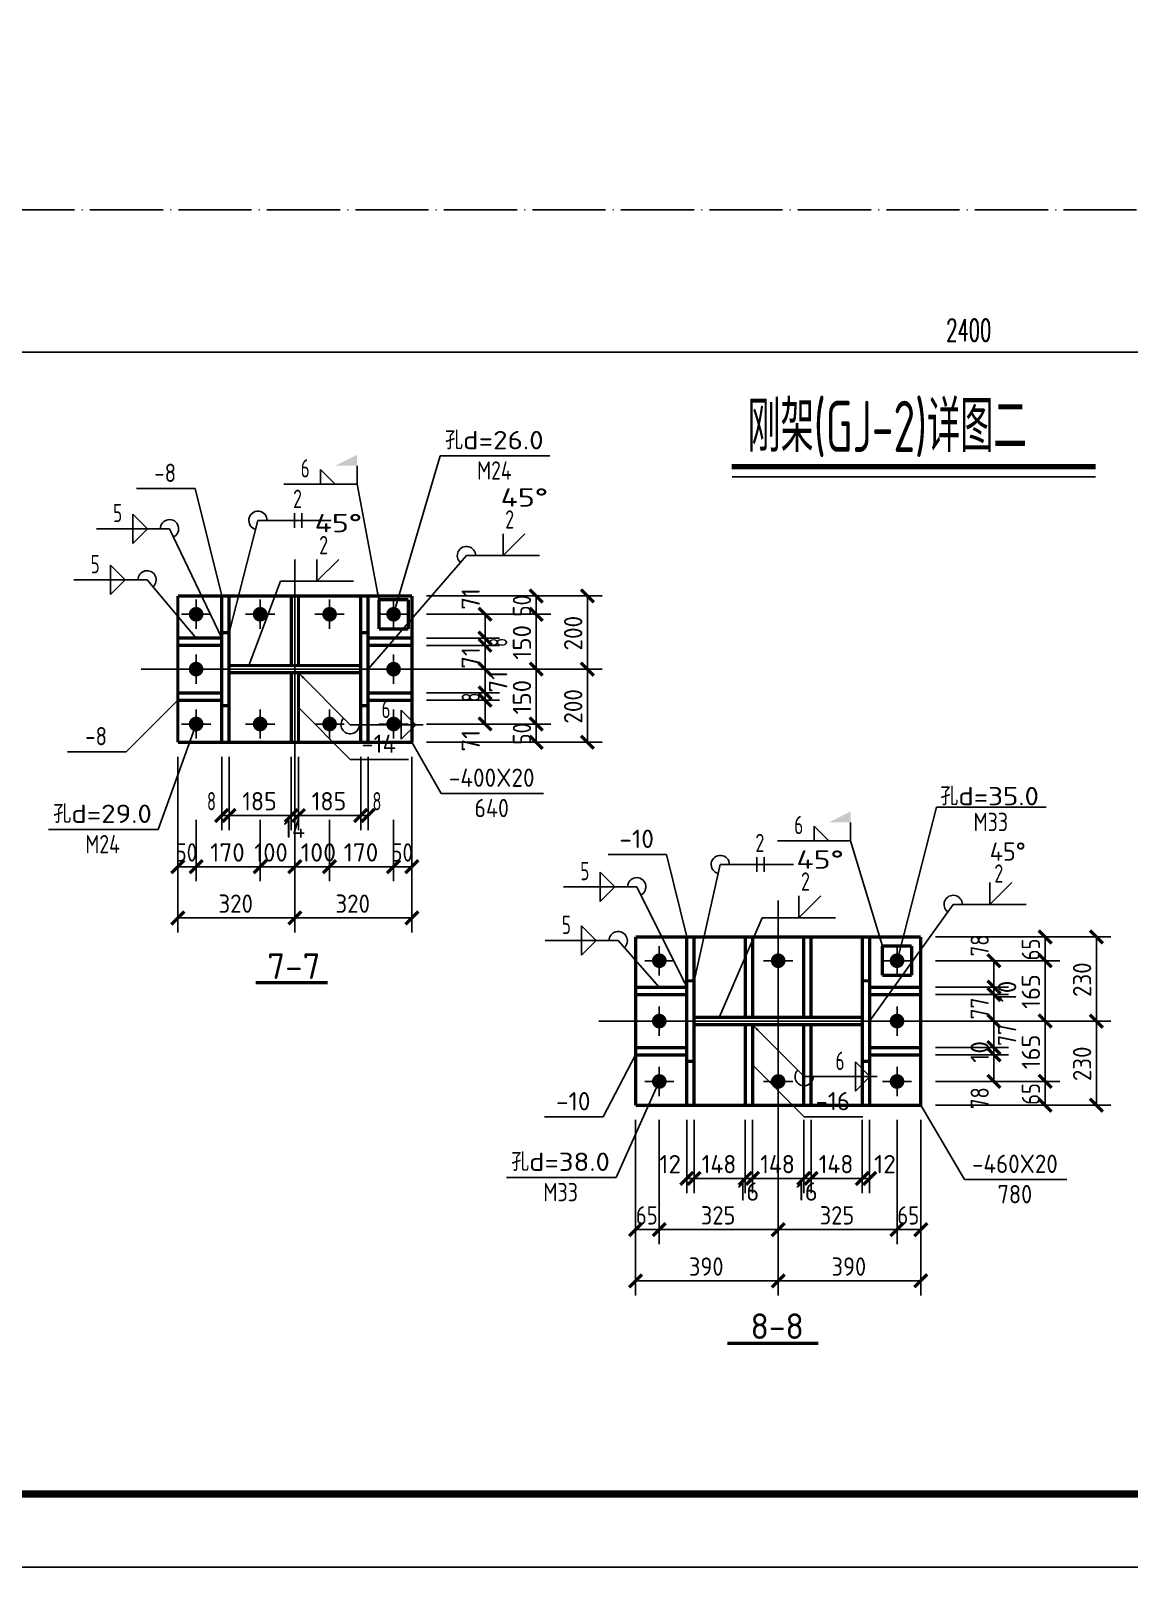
# Model space of a CAD drawing. Extents: x 14207793 to 14719554, y -1675802 to -1228715.
# Drawn here: x 14491405 to 14506425, y -1362692 to -1341692 of the extents above; entities that cross this region are included whole.
import ezdxf
from ezdxf.enums import TextEntityAlignment as Align

# ---------------------------------------------------------------- set-up
doc = ezdxf.new("R2010")
doc.units = 0
doc.header["$LTSCALE"] = 500
doc.header["$MEASUREMENT"] = 0
doc.linetypes.add('DOTE', pattern=[2.42, 2, -0.2, 0.02, -0.2])
doc.layers.get('0').update_dxf_attribs({"linetype": 'CONTINUOUS'})
doc.layers.get('DEFPOINTS').update_dxf_attribs({"color": 140, "linetype": 'CONTINUOUS'})
for name, color, linetype in [('10', 1, 'CONTINUOUS'), ('20', 2, 'CONTINUOUS'), ('AXIS', 3, 'CONTINUOUS'), ('DIM_SYMB', 3, 'CONTINUOUS'), ('DOTE', 8, 'DOTE'), ('PUB_TITLE', 4, 'CONTINUOUS'), ('尺寸标注', 253, 'CONTINUOUS'), ('水平标注', 2, 'CONTINUOUS'), ('焊缝标注', 253, 'CONTINUOUS'), ('编号标注', 253, 'CONTINUOUS'), ('螺栓孔标注', 7, 'CONTINUOUS'), ('钢板标注', 253, 'CONTINUOUS')]:
    doc.layers.add(name, color=color, linetype=linetype)
doc.styles.add('DIM_FONT', font='SIMPLEX.shx', dxfattribs={"width": 0.6})
doc.styles.get("Standard").update_dxf_attribs({"font": 'SYSZ.shx', "width": 0.75, "bigfont": 'SYFS.shx'})
doc.styles.add('TSSD_REIN', font='Tssdeng.shx', dxfattribs={"width": 0.65, "bigfont": 'hztxt.shx'})
doc.dimstyles.new('DIMN$0', dxfattribs={"dimtxt": 250, "dimasz": 0.8, "dimexe": 250, "dimexo": 300, "dimgap": 150, "dimtad": 1, "dimdec": 0, "dimzin": 0, "dimdsep": 46, "dimtxsty": 'DIM_FONT', "dimblk": '_DIMX', "dimcen": 0.09, "dimclrt": 7, "dimadec": 0, "dimazin": 0, "dimtfac": 1, "dimtdec": 0, "dimtix": 1, "dimtmove": 2, "dimatfit": 3, "dimldrblk": '_DIMX', "dimfxl": 0, "dimtolj": 1, "dimtzin": 0, "dimarcsym": 0})

# ---------------------------------------------------------------- blocks, each defined once
blk = doc.blocks.new('_DIMX')
blk.add_line((-150, 0), (150, 0))
at = {"const_width": 50}
blk.add_lwpolyline([(-70, -70), (70, 70)], dxfattribs=at)
blk = doc.blocks.new('*D1165')
at = {"layer": 'AXIS', "color": 3, "lineweight": -2}
for p, q in [((14487686, -1344439), (14487686, -1346184)), ((14520775, -1344439), (14520775, -1346184)), ((14487686, -1346084), (14520775, -1346084))]:
    blk.add_line(p, q, dxfattribs=at)
at = {"layer": 'DEFPOINTS', "color": 0}
for p in [(14487686, -1344139), (14520775, -1344139), (14520775, -1346084)]:
    blk.add_point(p, dxfattribs=at)
at = {"layer": 'AXIS', "color": 3, "lineweight": -2, "xscale": 0.5, "yscale": 0.5, "zscale": 0.5, "rotation": 180}
blk.add_blockref('_DIMX', (14487686, -1346084), dxfattribs=at)
at = {"layer": 'AXIS', "color": 3, "lineweight": -2, "xscale": 0.5, "yscale": 0.5, "zscale": 0.5}
blk.add_blockref('_DIMX', (14520775, -1346084), dxfattribs=at)
at = {"layer": 'AXIS', "color": 7, "insert": (14504230, -1345784), "char_height": 300, "attachment_point": 5, "style": 'DIM_FONT'}
blk.add_mtext('\\A1;2400', dxfattribs=at)

msp = doc.modelspace()

# ---------------------------------------------------------------- linework, layer by layer
at = {"layer": '10'}
for p, q in [((14495016.89, -1351917.7), (14495016.89, -1348917.7)), ((14493466.89, -1349667.7), (14493866.89, -1349667.7)), ((14493666.89, -1349867.7), (14493666.89, -1349467.7)), ((14494341.89, -1349667.7), (14494741.89, -1349667.7)), ((14494541.89, -1349867.7), (14494541.89, -1349467.7)), ((14495291.89, -1349667.7), (14495691.89, -1349667.7)), ((14495491.89, -1349867.7), (14495491.89, -1349467.7)), ((14496166.89, -1349667.7), (14496566.89, -1349667.7)), ((14496366.89, -1349867.7), (14496366.89, -1349467.7)), ((14493666.89, -1350617.7), (14493666.89, -1350217.7)), ((14496366.89, -1350617.7), (14496366.89, -1350217.7)), ((14492916.89, -1350417.7), (14497116.89, -1350417.7)), ((14493466.89, -1350417.7), (14493866.89, -1350417.7)), ((14496166.89, -1350417.7), (14496566.89, -1350417.7)), ((14493666.89, -1351367.7), (14493666.89, -1350967.7)), ((14494541.89, -1351367.7), (14494541.89, -1350967.7)), ((14495491.89, -1351367.7), (14495491.89, -1350967.7)), ((14496366.89, -1351367.7), (14496366.89, -1350967.7)), ((14493466.89, -1351167.7), (14493866.89, -1351167.7)), ((14494341.89, -1351167.7), (14494741.89, -1351167.7)), ((14495291.89, -1351167.7), (14495691.89, -1351167.7)), ((14496166.89, -1351167.7), (14496566.89, -1351167.7)), ((14501625, -1356877.86), (14501625, -1353577.86)), ((14500000, -1354602.86), (14500000, -1354202.86)), ((14501625, -1354602.86), (14501625, -1354202.86)), ((14503250, -1354602.86), (14503250, -1354202.86)), ((14499800, -1354402.86), (14500200, -1354402.86)), ((14501425, -1354402.86), (14501825, -1354402.86)), ((14503050, -1354402.86), (14503450, -1354402.86)), ((14500000, -1355427.86), (14500000, -1355027.86)), ((14503250, -1355427.86), (14503250, -1355027.86)), ((14499175, -1355227.86), (14504075, -1355227.86)), ((14499800, -1355227.86), (14500200, -1355227.86)), ((14503050, -1355227.86), (14503450, -1355227.86)), ((14500000, -1356252.86), (14500000, -1355852.86)), ((14501625, -1356252.86), (14501625, -1355852.86)), ((14503250, -1356252.86), (14503250, -1355852.86)), ((14499800, -1356052.86), (14500200, -1356052.86)), ((14501425, -1356052.86), (14501825, -1356052.86)), ((14503050, -1356052.86), (14503450, -1356052.86))]:
    msp.add_line(p, q, dxfattribs=at)
at = {"layer": '10', "const_width": 100}
for points in [[(14493716.89, -1349667.7, 1), (14493616.89, -1349667.7, 1), (14493716.89, -1349667.7, 1)], [(14494591.89, -1349667.7, 1), (14494491.89, -1349667.7, 1), (14494591.89, -1349667.7, 1)], [(14495541.89, -1349667.7, 1), (14495441.89, -1349667.7, 1), (14495541.89, -1349667.7, 1)], [(14496416.89, -1349667.7, 1), (14496316.89, -1349667.7, 1), (14496416.89, -1349667.7, 1)], [(14493716.89, -1350417.7, 1), (14493616.89, -1350417.7, 1), (14493716.89, -1350417.7, 1)], [(14496416.89, -1350417.7, 1), (14496316.89, -1350417.7, 1), (14496416.89, -1350417.7, 1)], [(14493716.89, -1351167.7, 1), (14493616.89, -1351167.7, 1), (14493716.89, -1351167.7, 1)], [(14494591.89, -1351167.7, 1), (14494491.89, -1351167.7, 1), (14494591.89, -1351167.7, 1)], [(14495541.89, -1351167.7, 1), (14495441.89, -1351167.7, 1), (14495541.89, -1351167.7, 1)], [(14496416.89, -1351167.7, 1), (14496316.89, -1351167.7, 1), (14496416.89, -1351167.7, 1)], [(14500050, -1354402.86, 1), (14499950, -1354402.86, 1), (14500050, -1354402.86, 1)], [(14501675, -1354402.86, 1), (14501575, -1354402.86, 1), (14501675, -1354402.86, 1)], [(14503300, -1354402.86, 1), (14503200, -1354402.86, 1), (14503300, -1354402.86, 1)], [(14500050, -1355227.86, 1), (14499950, -1355227.86, 1), (14500050, -1355227.86, 1)], [(14503300, -1355227.86, 1), (14503200, -1355227.86, 1), (14503300, -1355227.86, 1)], [(14500050, -1356052.86, 1), (14499950, -1356052.86, 1), (14500050, -1356052.86, 1)], [(14501675, -1356052.86, 1), (14501575, -1356052.86, 1), (14501675, -1356052.86, 1)], [(14503300, -1356052.86, 1), (14503200, -1356052.86, 1), (14503300, -1356052.86, 1)]]:
    msp.add_lwpolyline(points, format="xyb", dxfattribs=at)
at = {"layer": '10', "color": 3, "const_width": 45}
for points in [[(14494016.89, -1349917.7), (14494016.89, -1350917.7)], [(14494116.89, -1349917.7), (14494016.89, -1349917.7)], [(14494116.89, -1350917.7), (14494116.89, -1349917.7)], [(14495916.89, -1349917.7), (14495916.89, -1350917.7)], [(14496016.89, -1349917.7), (14495916.89, -1349917.7)], [(14496016.89, -1350917.7), (14496016.89, -1349917.7)], [(14494116.89, -1350367.7), (14495916.89, -1350367.7)], [(14494116.89, -1350467.7), (14495916.89, -1350467.7)], [(14494016.89, -1350917.7), (14494116.89, -1350917.7)], [(14495916.89, -1350917.7), (14496016.89, -1350917.7)], [(14500375, -1354677.86), (14500375, -1355777.86)], [(14500475, -1354677.86), (14500375, -1354677.86)], [(14500475, -1355777.86), (14500475, -1354677.86)], [(14502775, -1354677.86), (14502775, -1355777.86)], [(14502875, -1354677.86), (14502775, -1354677.86)], [(14502875, -1355777.86), (14502875, -1354677.86)], [(14500475, -1355177.86), (14502775, -1355177.86)], [(14500475, -1355277.86), (14502775, -1355277.86)], [(14500375, -1355777.86), (14500475, -1355777.86)], [(14502775, -1355777.86), (14502875, -1355777.86)]]:
    msp.add_lwpolyline(points, dxfattribs=at)
at = {"layer": '10', "const_width": 45}
for points in [[(14494480, -1354702.7), (14495467.5, -1354702.7)], [(14500930, -1359632.86), (14502175, -1359632.86)]]:
    msp.add_lwpolyline(points, dxfattribs=at)
at = {"layer": '20', "const_width": 45}
for points in [[(14493416.89, -1349417.7), (14493416.89, -1351417.7)], [(14496616.89, -1349417.7), (14493416.89, -1349417.7)], [(14494016.89, -1349417.7), (14494016.89, -1349917.7)], [(14494116.89, -1349417.7), (14494016.89, -1349417.7)], [(14494116.89, -1349917.7), (14494116.89, -1349417.7)], [(14494966.89, -1349417.7), (14494966.89, -1350367.7)], [(14495066.89, -1349417.7), (14494966.89, -1349417.7)], [(14495066.89, -1350367.7), (14495066.89, -1349417.7)], [(14495916.89, -1349417.7), (14495916.89, -1349917.7)], [(14496016.89, -1349417.7), (14495916.89, -1349417.7)], [(14496016.89, -1349917.7), (14496016.89, -1349417.7)], [(14496166.89, -1349467.7), (14496166.89, -1349867.7)], [(14496566.89, -1349467.7), (14496166.89, -1349467.7)], [(14496566.89, -1349867.7), (14496566.89, -1349467.7)], [(14496616.89, -1351417.7), (14496616.89, -1349417.7)], [(14496166.89, -1349867.7), (14496566.89, -1349867.7)], [(14493416.89, -1349992.7), (14493416.89, -1350092.7)], [(14494016.89, -1349992.7), (14493416.89, -1349992.7)], [(14493416.89, -1350092.7), (14494016.89, -1350092.7)], [(14494016.89, -1349917.7), (14494116.89, -1349917.7)], [(14494016.89, -1350092.7), (14494016.89, -1349992.7)], [(14495916.89, -1349917.7), (14496016.89, -1349917.7)], [(14496016.89, -1349992.7), (14496016.89, -1350092.7)], [(14496616.89, -1349992.7), (14496016.89, -1349992.7)], [(14496016.89, -1350092.7), (14496616.89, -1350092.7)], [(14496616.89, -1350092.7), (14496616.89, -1349992.7)], [(14494966.89, -1350367.7), (14495066.89, -1350367.7)], [(14494966.89, -1350467.7), (14494966.89, -1351417.7)], [(14495066.89, -1350467.7), (14494966.89, -1350467.7)], [(14495066.89, -1351417.7), (14495066.89, -1350467.7)], [(14493416.89, -1350742.7), (14493416.89, -1350842.7)], [(14494016.89, -1350742.7), (14493416.89, -1350742.7)], [(14493416.89, -1350842.7), (14494016.89, -1350842.7)], [(14494016.89, -1350842.7), (14494016.89, -1350742.7)], [(14494016.89, -1350917.7), (14494016.89, -1351417.7)], [(14494116.89, -1350917.7), (14494016.89, -1350917.7)], [(14494116.89, -1351417.7), (14494116.89, -1350917.7)], [(14495916.89, -1350917.7), (14495916.89, -1351417.7)], [(14496016.89, -1350917.7), (14495916.89, -1350917.7)], [(14496016.89, -1350742.7), (14496016.89, -1350842.7)], [(14496616.89, -1350742.7), (14496016.89, -1350742.7)], [(14496016.89, -1350842.7), (14496616.89, -1350842.7)], [(14496016.89, -1351417.7), (14496016.89, -1350917.7)], [(14496616.89, -1350842.7), (14496616.89, -1350742.7)], [(14493416.89, -1351417.7), (14496616.89, -1351417.7)], [(14494016.89, -1351417.7), (14494116.89, -1351417.7)], [(14494966.89, -1351417.7), (14495066.89, -1351417.7)], [(14495916.89, -1351417.7), (14496016.89, -1351417.7)], [(14499675, -1354077.86), (14499675, -1356377.86)], [(14503575, -1354077.86), (14499675, -1354077.86)], [(14500375, -1354077.86), (14500375, -1354677.86)], [(14500475, -1354077.86), (14500375, -1354077.86)], [(14500475, -1354677.86), (14500475, -1354077.86)], [(14501175, -1354077.86), (14501175, -1355177.86)], [(14501275, -1354077.86), (14501175, -1354077.86)], [(14501275, -1355177.86), (14501275, -1354077.86)], [(14501975, -1354077.86), (14501975, -1355177.86)], [(14502075, -1354077.86), (14501975, -1354077.86)], [(14502075, -1355177.86), (14502075, -1354077.86)], [(14502775, -1354077.86), (14502775, -1354677.86)], [(14502875, -1354077.86), (14502775, -1354077.86)], [(14502875, -1354677.86), (14502875, -1354077.86)], [(14503575, -1356377.86), (14503575, -1354077.86)], [(14503050, -1354202.86), (14503050, -1354602.86)], [(14503450, -1354202.86), (14503050, -1354202.86)], [(14503450, -1354602.86), (14503450, -1354202.86)], [(14500375, -1354677.86), (14500475, -1354677.86)], [(14502775, -1354677.86), (14502875, -1354677.86)], [(14503050, -1354602.86), (14503450, -1354602.86)], [(14499675, -1354765.36), (14499675, -1354865.36)], [(14500375, -1354765.36), (14499675, -1354765.36)], [(14499675, -1354865.36), (14500375, -1354865.36)], [(14500375, -1354865.36), (14500375, -1354765.36)], [(14502875, -1354765.36), (14502875, -1354865.36)], [(14503575, -1354765.36), (14502875, -1354765.36)], [(14502875, -1354865.36), (14503575, -1354865.36)], [(14503575, -1354865.36), (14503575, -1354765.36)], [(14501175, -1355177.86), (14501275, -1355177.86)], [(14501175, -1355277.86), (14501175, -1356377.86)], [(14501275, -1355277.86), (14501175, -1355277.86)], [(14501275, -1356377.86), (14501275, -1355277.86)], [(14501975, -1355177.86), (14502075, -1355177.86)], [(14501975, -1355277.86), (14501975, -1356377.86)], [(14502075, -1355277.86), (14501975, -1355277.86)], [(14502075, -1356377.86), (14502075, -1355277.86)], [(14499675, -1355590.36), (14499675, -1355690.36)], [(14500375, -1355590.36), (14499675, -1355590.36)], [(14499675, -1355690.36), (14500375, -1355690.36)], [(14500375, -1355690.36), (14500375, -1355590.36)], [(14500375, -1355777.86), (14500375, -1356377.86)], [(14500475, -1355777.86), (14500375, -1355777.86)], [(14500475, -1356377.86), (14500475, -1355777.86)], [(14502775, -1355777.86), (14502775, -1356377.86)], [(14502875, -1355777.86), (14502775, -1355777.86)], [(14502875, -1355590.36), (14502875, -1355690.36)], [(14503575, -1355590.36), (14502875, -1355590.36)], [(14502875, -1355690.36), (14503575, -1355690.36)], [(14502875, -1356377.86), (14502875, -1355777.86)], [(14503575, -1355690.36), (14503575, -1355590.36)], [(14499675, -1356377.86), (14503575, -1356377.86)], [(14500375, -1356377.86), (14500475, -1356377.86)], [(14501175, -1356377.86), (14501275, -1356377.86)], [(14501975, -1356377.86), (14502075, -1356377.86)], [(14502775, -1356377.86), (14502875, -1356377.86)]]:
    msp.add_lwpolyline(points, dxfattribs=at)
at = {"layer": 'DIM_SYMB', "const_width": 70}
msp.add_lwpolyline([(14500990.98, -1347651.08), (14505964.78, -1347651.08)], dxfattribs=at)
at = {"layer": 'DIM_SYMB'}
msp.add_lwpolyline([(14500995.16, -1347791.08), (14505964.78, -1347791.08)], dxfattribs=at)
at = {"layer": 'DOTE'}
msp.add_line((14522255, -1344138.68), (14487685.83, -1344138.68), dxfattribs=at)
at = {"layer": 'PUB_TITLE'}
msp.add_lwpolyline([(14479442.5, -1362692.5), (14538842.5, -1362692.5), (14538842.5, -1320692.5), (14479442.5, -1320692.5)], close=True, dxfattribs=at)
at = {"layer": 'PUB_TITLE', "const_width": 100}
msp.add_lwpolyline([(14481942.5, -1361692.5), (14537842.5, -1361692.5), (14537842.5, -1321692.5), (14481942.5, -1321692.5)], close=True, dxfattribs=at)
at = {"layer": '尺寸标注'}
for p, q in [((14496816.89, -1349417.7), (14499216.89, -1349417.7)), ((14496816.89, -1349417.7), (14498516.89, -1349417.7)), ((14498316.89, -1349667.7), (14498316.89, -1349417.7)), ((14499016.89, -1350417.7), (14499016.89, -1349417.7)), ((14496816.89, -1349667.7), (14498516.89, -1349667.7)), ((14496816.89, -1349667.7), (14498516.89, -1349667.7)), ((14496816.89, -1349667.7), (14497816.89, -1349667.7)), ((14497616.89, -1349992.7), (14497616.89, -1349667.7)), ((14498316.89, -1350417.7), (14498316.89, -1349667.7)), ((14496816.89, -1349992.7), (14497816.89, -1349992.7)), ((14496816.89, -1349992.7), (14497816.89, -1349992.7)), ((14497616.89, -1350092.7), (14497616.89, -1349992.7)), ((14496816.89, -1350092.7), (14497816.89, -1350092.7)), ((14496816.89, -1350092.7), (14497816.89, -1350092.7)), ((14497616.89, -1350417.7), (14497616.89, -1350092.7)), ((14496816.89, -1350417.7), (14499216.89, -1350417.7)), ((14496816.89, -1350417.7), (14499216.89, -1350417.7)), ((14496816.89, -1350417.7), (14498516.89, -1350417.7)), ((14496816.89, -1350417.7), (14498516.89, -1350417.7)), ((14496816.89, -1350417.7), (14497816.89, -1350417.7)), ((14496816.89, -1350417.7), (14497816.89, -1350417.7)), ((14497616.89, -1350742.7), (14497616.89, -1350417.7)), ((14498316.89, -1351167.7), (14498316.89, -1350417.7)), ((14499016.89, -1351417.7), (14499016.89, -1350417.7)), ((14496816.89, -1350742.7), (14497816.89, -1350742.7)), ((14496816.89, -1350742.7), (14497816.89, -1350742.7)), ((14496816.89, -1350842.7), (14497816.89, -1350842.7)), ((14496816.89, -1350842.7), (14497816.89, -1350842.7)), ((14497616.89, -1350842.7), (14497616.89, -1350742.7)), ((14497616.89, -1351167.7), (14497616.89, -1350842.7)), ((14496816.89, -1351167.7), (14498516.89, -1351167.7)), ((14496816.89, -1351167.7), (14498516.89, -1351167.7)), ((14496816.89, -1351167.7), (14497816.89, -1351167.7)), ((14498316.89, -1351417.7), (14498316.89, -1351167.7)), ((14496816.89, -1351417.7), (14499216.89, -1351417.7)), ((14496816.89, -1351417.7), (14498516.89, -1351417.7)), ((14493416.89, -1351617.7), (14493416.89, -1354017.7)), ((14494016.89, -1351617.7), (14494016.89, -1352617.7)), ((14494116.89, -1351617.7), (14494116.89, -1352617.7)), ((14494116.89, -1351617.7), (14494116.89, -1352617.7)), ((14494966.89, -1351617.7), (14494966.89, -1352617.7)), ((14494966.89, -1351617.7), (14494966.89, -1352617.7)), ((14495016.89, -1351617.7), (14495016.89, -1354017.7)), ((14495016.89, -1351617.7), (14495016.89, -1354017.7)), ((14495066.89, -1351617.7), (14495066.89, -1352617.7)), ((14495066.89, -1351617.7), (14495066.89, -1352617.7)), ((14495916.89, -1351617.7), (14495916.89, -1352617.7)), ((14495916.89, -1351617.7), (14495916.89, -1352617.7)), ((14496016.89, -1351617.7), (14496016.89, -1352617.7)), ((14496616.89, -1351617.7), (14496616.89, -1354017.7)), ((14493416.89, -1352477.7), (14493416.89, -1353317.7)), ((14493666.89, -1352477.7), (14493666.89, -1353317.7)), ((14493666.89, -1352477.7), (14493666.89, -1353317.7)), ((14494016.89, -1352417.7), (14494116.89, -1352417.7)), ((14494116.89, -1352417.7), (14494966.89, -1352417.7)), ((14494541.89, -1352477.7), (14494541.89, -1353317.7)), ((14494541.89, -1352477.7), (14494541.89, -1353317.7)), ((14494966.89, -1352417.7), (14495066.89, -1352417.7)), ((14495016.89, -1352477.7), (14495016.89, -1353317.7)), ((14495016.89, -1352477.7), (14495016.89, -1353317.7)), ((14495066.89, -1352417.7), (14495916.89, -1352417.7)), ((14495491.89, -1352477.7), (14495491.89, -1353317.7)), ((14495491.89, -1352477.7), (14495491.89, -1353317.7)), ((14495916.89, -1352417.7), (14496016.89, -1352417.7)), ((14496366.89, -1352477.7), (14496366.89, -1353317.7)), ((14496366.89, -1352477.7), (14496366.89, -1353317.7)), ((14496616.89, -1352477.7), (14496616.89, -1353317.7)), ((14493416.89, -1353117.7), (14493666.89, -1353117.7)), ((14493666.89, -1353117.7), (14494541.89, -1353117.7)), ((14494541.89, -1353117.7), (14495016.89, -1353117.7)), ((14495016.89, -1353117.7), (14495491.89, -1353117.7)), ((14495491.89, -1353117.7), (14496366.89, -1353117.7)), ((14496366.89, -1353117.7), (14496616.89, -1353117.7)), ((14493416.89, -1353817.7), (14495016.89, -1353817.7)), ((14495016.89, -1353817.7), (14496616.89, -1353817.7)), ((14503775, -1354077.86), (14506175, -1354077.86)), ((14503775, -1354077.86), (14505475, -1354077.86)), ((14505275, -1354402.86), (14505275, -1354077.86)), ((14505975, -1355227.86), (14505975, -1354077.86)), ((14503775, -1354402.86), (14505475, -1354402.86)), ((14503775, -1354402.86), (14505475, -1354402.86)), ((14503775, -1354402.86), (14504775, -1354402.86)), ((14504575, -1354765.36), (14504575, -1354402.86)), ((14505275, -1355227.86), (14505275, -1354402.86)), ((14503775, -1354765.36), (14504775, -1354765.36)), ((14503775, -1354765.36), (14504775, -1354765.36)), ((14503775, -1354865.36), (14504775, -1354865.36)), ((14503775, -1354865.36), (14504775, -1354865.36)), ((14504575, -1354865.36), (14504575, -1354765.36)), ((14504575, -1355227.86), (14504575, -1354865.36)), ((14503775, -1355227.86), (14506175, -1355227.86)), ((14503775, -1355227.86), (14506175, -1355227.86)), ((14503775, -1355227.86), (14505475, -1355227.86)), ((14503775, -1355227.86), (14505475, -1355227.86)), ((14503775, -1355227.86), (14504775, -1355227.86)), ((14503775, -1355227.86), (14504775, -1355227.86)), ((14504575, -1355590.36), (14504575, -1355227.86)), ((14505275, -1356052.86), (14505275, -1355227.86)), ((14505975, -1356377.86), (14505975, -1355227.86)), ((14503775, -1355590.36), (14504775, -1355590.36)), ((14503775, -1355590.36), (14504775, -1355590.36)), ((14503775, -1355690.36), (14504775, -1355690.36)), ((14503775, -1355690.36), (14504775, -1355690.36)), ((14504575, -1355690.36), (14504575, -1355590.36)), ((14504575, -1356052.86), (14504575, -1355690.36)), ((14503775, -1356052.86), (14505475, -1356052.86)), ((14503775, -1356052.86), (14505475, -1356052.86)), ((14503775, -1356052.86), (14504775, -1356052.86)), ((14505275, -1356377.86), (14505275, -1356052.86)), ((14503775, -1356377.86), (14506175, -1356377.86)), ((14503775, -1356377.86), (14505475, -1356377.86)), ((14499675, -1356577.86), (14499675, -1358977.86)), ((14499675, -1356577.86), (14499675, -1358277.86)), ((14500000, -1356577.86), (14500000, -1358277.86)), ((14500000, -1356577.86), (14500000, -1358277.86)), ((14500375, -1356577.86), (14500375, -1357577.86)), ((14500475, -1356577.86), (14500475, -1357577.86)), ((14500475, -1356577.86), (14500475, -1357577.86)), ((14501175, -1356577.86), (14501175, -1357577.86)), ((14501175, -1356577.86), (14501175, -1357577.86)), ((14501275, -1356577.86), (14501275, -1357577.86)), ((14501275, -1356577.86), (14501275, -1357577.86)), ((14501625, -1356577.86), (14501625, -1358977.86)), ((14501625, -1356577.86), (14501625, -1358977.86)), ((14501625, -1356577.86), (14501625, -1358277.86)), ((14501625, -1356577.86), (14501625, -1358277.86)), ((14501975, -1356577.86), (14501975, -1357577.86)), ((14501975, -1356577.86), (14501975, -1357577.86)), ((14502075, -1356577.86), (14502075, -1357577.86)), ((14502075, -1356577.86), (14502075, -1357577.86)), ((14502775, -1356577.86), (14502775, -1357577.86)), ((14502775, -1356577.86), (14502775, -1357577.86)), ((14502875, -1356577.86), (14502875, -1357577.86)), ((14503250, -1356577.86), (14503250, -1358277.86)), ((14503250, -1356577.86), (14503250, -1358277.86)), ((14503575, -1356577.86), (14503575, -1358977.86)), ((14503575, -1356577.86), (14503575, -1358277.86)), ((14500375, -1357377.86), (14500475, -1357377.86)), ((14500475, -1357377.86), (14501175, -1357377.86)), ((14501175, -1357377.86), (14501275, -1357377.86)), ((14501275, -1357377.86), (14501975, -1357377.86)), ((14501975, -1357377.86), (14502075, -1357377.86)), ((14502075, -1357377.86), (14502775, -1357377.86)), ((14502775, -1357377.86), (14502875, -1357377.86)), ((14499675, -1358077.86), (14500000, -1358077.86)), ((14500000, -1358077.86), (14501625, -1358077.86)), ((14501625, -1358077.86), (14503250, -1358077.86)), ((14503250, -1358077.86), (14503575, -1358077.86)), ((14499675, -1358777.86), (14501625, -1358777.86)), ((14501625, -1358777.86), (14503575, -1358777.86))]:
    msp.add_line(p, q, dxfattribs=at)
at = {"layer": '尺寸标注', "const_width": 45}
for points in [[(14498228.5, -1349329.32), (14498405.27, -1349506.09)], [(14498928.5, -1349329.32), (14499105.27, -1349506.09)], [(14497528.5, -1349579.32), (14497705.27, -1349756.09)], [(14498228.5, -1349579.32), (14498405.27, -1349756.09)], [(14498228.5, -1349579.32), (14498405.27, -1349756.09)], [(14497528.5, -1349904.32), (14497705.27, -1350081.09)], [(14497528.5, -1349904.32), (14497705.27, -1350081.09)], [(14497528.5, -1350004.32), (14497705.27, -1350181.09)], [(14497528.5, -1350004.32), (14497705.27, -1350181.09)], [(14497528.5, -1350329.32), (14497705.27, -1350506.09)], [(14497528.5, -1350329.32), (14497705.27, -1350506.09)], [(14498228.5, -1350329.32), (14498405.27, -1350506.09)], [(14498228.5, -1350329.32), (14498405.27, -1350506.09)], [(14498928.5, -1350329.32), (14499105.27, -1350506.09)], [(14498928.5, -1350329.32), (14499105.27, -1350506.09)], [(14497528.5, -1350654.32), (14497705.27, -1350831.09)], [(14497528.5, -1350654.32), (14497705.27, -1350831.09)], [(14497528.5, -1350754.32), (14497705.27, -1350931.09)], [(14497528.5, -1350754.32), (14497705.27, -1350931.09)], [(14497528.5, -1351079.32), (14497705.27, -1351256.09)], [(14498228.5, -1351079.32), (14498405.27, -1351256.09)], [(14498228.5, -1351079.32), (14498405.27, -1351256.09)], [(14498228.5, -1351329.32), (14498405.27, -1351506.09)], [(14498928.5, -1351329.32), (14499105.27, -1351506.09)], [(14493928.5, -1352506.09), (14494105.27, -1352329.32)], [(14494028.5, -1352506.09), (14494205.27, -1352329.32)], [(14494028.5, -1352506.09), (14494205.27, -1352329.32)], [(14494878.5, -1352506.09), (14495055.27, -1352329.32)], [(14494878.5, -1352506.09), (14495055.27, -1352329.32)], [(14494978.5, -1352506.09), (14495155.27, -1352329.32)], [(14494978.5, -1352506.09), (14495155.27, -1352329.32)], [(14495828.5, -1352506.09), (14496005.27, -1352329.32)], [(14495828.5, -1352506.09), (14496005.27, -1352329.32)], [(14495928.5, -1352506.09), (14496105.27, -1352329.32)], [(14493328.5, -1353206.09), (14493505.27, -1353029.32)], [(14493578.5, -1353206.09), (14493755.27, -1353029.32)], [(14493578.5, -1353206.09), (14493755.27, -1353029.32)], [(14494453.5, -1353206.09), (14494630.27, -1353029.32)], [(14494453.5, -1353206.09), (14494630.27, -1353029.32)], [(14494928.5, -1353206.09), (14495105.27, -1353029.32)], [(14494928.5, -1353206.09), (14495105.27, -1353029.32)], [(14495403.5, -1353206.09), (14495580.27, -1353029.32)], [(14495403.5, -1353206.09), (14495580.27, -1353029.32)], [(14496278.5, -1353206.09), (14496455.27, -1353029.32)], [(14496278.5, -1353206.09), (14496455.27, -1353029.32)], [(14496528.5, -1353206.09), (14496705.27, -1353029.32)], [(14493328.5, -1353906.09), (14493505.27, -1353729.32)], [(14494928.5, -1353906.09), (14495105.27, -1353729.32)], [(14494928.5, -1353906.09), (14495105.27, -1353729.32)], [(14496528.5, -1353906.09), (14496705.27, -1353729.32)], [(14505186.61, -1353989.47), (14505363.39, -1354166.25)], [(14505886.61, -1353989.47), (14506063.39, -1354166.25)], [(14504486.61, -1354314.47), (14504663.39, -1354491.25)], [(14505186.61, -1354314.47), (14505363.39, -1354491.25)], [(14505186.61, -1354314.47), (14505363.39, -1354491.25)], [(14504486.61, -1354676.97), (14504663.39, -1354853.75)], [(14504486.61, -1354676.97), (14504663.39, -1354853.75)], [(14504486.61, -1354776.97), (14504663.39, -1354953.75)], [(14504486.61, -1354776.97), (14504663.39, -1354953.75)], [(14504486.61, -1355139.47), (14504663.39, -1355316.25)], [(14504486.61, -1355139.47), (14504663.39, -1355316.25)], [(14505186.61, -1355139.47), (14505363.39, -1355316.25)], [(14505186.61, -1355139.47), (14505363.39, -1355316.25)], [(14505886.61, -1355139.47), (14506063.39, -1355316.25)], [(14505886.61, -1355139.47), (14506063.39, -1355316.25)], [(14504486.61, -1355501.97), (14504663.39, -1355678.75)], [(14504486.61, -1355501.97), (14504663.39, -1355678.75)], [(14504486.61, -1355601.97), (14504663.39, -1355778.75)], [(14504486.61, -1355601.97), (14504663.39, -1355778.75)], [(14504486.61, -1355964.47), (14504663.39, -1356141.25)], [(14505186.61, -1355964.47), (14505363.39, -1356141.25)], [(14505186.61, -1355964.47), (14505363.39, -1356141.25)], [(14505186.61, -1356289.47), (14505363.39, -1356466.25)], [(14505886.61, -1356289.47), (14506063.39, -1356466.25)], [(14500286.61, -1357466.25), (14500463.39, -1357289.47)], [(14500386.61, -1357466.25), (14500563.39, -1357289.47)], [(14500386.61, -1357466.25), (14500563.39, -1357289.47)], [(14501086.61, -1357466.25), (14501263.39, -1357289.47)], [(14501086.61, -1357466.25), (14501263.39, -1357289.47)], [(14501186.61, -1357466.25), (14501363.39, -1357289.47)], [(14501186.61, -1357466.25), (14501363.39, -1357289.47)], [(14501886.61, -1357466.25), (14502063.39, -1357289.47)], [(14501886.61, -1357466.25), (14502063.39, -1357289.47)], [(14501986.61, -1357466.25), (14502163.39, -1357289.47)], [(14501986.61, -1357466.25), (14502163.39, -1357289.47)], [(14502686.61, -1357466.25), (14502863.39, -1357289.47)], [(14502686.61, -1357466.25), (14502863.39, -1357289.47)], [(14502786.61, -1357466.25), (14502963.39, -1357289.47)], [(14499586.61, -1358166.25), (14499763.39, -1357989.47)], [(14499911.61, -1358166.25), (14500088.39, -1357989.47)], [(14499911.61, -1358166.25), (14500088.39, -1357989.47)], [(14501536.61, -1358166.25), (14501713.39, -1357989.47)], [(14501536.61, -1358166.25), (14501713.39, -1357989.47)], [(14503161.61, -1358166.25), (14503338.39, -1357989.47)], [(14503161.61, -1358166.25), (14503338.39, -1357989.47)], [(14503486.61, -1358166.25), (14503663.39, -1357989.47)], [(14499586.61, -1358866.25), (14499763.39, -1358689.47)], [(14501536.61, -1358866.25), (14501713.39, -1358689.47)], [(14501536.61, -1358866.25), (14501713.39, -1358689.47)], [(14503486.61, -1358866.25), (14503663.39, -1358689.47)]]:
    msp.add_lwpolyline(points, dxfattribs=at)
at = {"layer": '焊缝标注'}
for p, q in [((14495366.88, -1347888.29), (14495366.88, -1347688.29)), ((14495566.88, -1347888.29), (14495366.88, -1347688.29)), ((14495866.88, -1347888.29), (14495866.88, -1347638.29)), ((14495866.88, -1347888.29), (14494866.88, -1347888.29)), ((14496166.89, -1349467.7), (14495866.88, -1347888.29)), ((14492802.53, -1348498.58), (14492802.53, -1348298.58)), ((14493002.53, -1348498.58), (14492802.53, -1348298.58)), ((14494116.89, -1349917.7), (14494512.5, -1348385)), ((14494512.5, -1348385), (14495512.5, -1348385)), ((14495012.5, -1348485), (14495012.5, -1348285)), ((14495112.5, -1348485), (14495112.5, -1348285)), ((14493302.53, -1348498.58), (14492302.53, -1348498.58)), ((14492802.53, -1348498.58), (14492802.53, -1348698.58)), ((14493002.53, -1348498.58), (14492802.53, -1348698.58)), ((14494016.89, -1349992.7), (14493302.53, -1348498.58)), ((14497862.66, -1348866.48), (14498162.66, -1348566.48)), ((14497862.66, -1348866.48), (14497862.66, -1348566.48)), ((14492495.45, -1349197.64), (14492495.45, -1348997.64)), ((14492695.45, -1349197.64), (14492495.45, -1348997.64)), ((14495319.38, -1349216.99), (14495619.38, -1348916.99)), ((14495319.38, -1349216.99), (14495319.38, -1348916.99)), ((14496016.89, -1350417.7), (14497362.66, -1348866.48)), ((14497362.66, -1348866.48), (14498362.66, -1348866.48)), ((14492995.45, -1349197.64), (14491995.45, -1349197.64)), ((14492495.45, -1349197.64), (14492495.45, -1349397.64)), ((14492695.45, -1349197.64), (14492495.45, -1349397.64)), ((14493666.89, -1349992.7), (14492995.45, -1349197.64)), ((14494386.89, -1350367.7), (14494819.38, -1349216.99)), ((14494819.38, -1349216.99), (14495819.38, -1349216.99)), ((14495066.89, -1350467.7), (14495772.02, -1351176.78)), ((14496472.02, -1351176.78), (14496472.02, -1350976.78)), ((14496472.02, -1350976.78), (14496672.02, -1351176.78)), ((14495772.02, -1351176.78), (14496772.02, -1351176.78)), ((14496472.02, -1351176.78), (14496472.02, -1351376.78)), ((14496472.02, -1351376.78), (14496672.02, -1351176.78)), ((14502115.53, -1352763.24), (14502115.53, -1352563.24)), ((14502315.53, -1352763.24), (14502115.53, -1352563.24)), ((14502615.53, -1352763.24), (14502615.53, -1352513.24)), ((14502615.53, -1352763.24), (14501615.53, -1352763.24)), ((14503050, -1354202.86), (14502615.53, -1352763.24)), ((14501333.39, -1353188.07), (14501333.39, -1352988.07)), ((14501433.39, -1353188.07), (14501433.39, -1352988.07)), ((14499190.5, -1353392.36), (14499190.5, -1353192.36)), ((14499390.5, -1353392.36), (14499190.5, -1353192.36)), ((14500475, -1354677.86), (14500833.39, -1353088.07)), ((14500833.39, -1353088.07), (14501833.39, -1353088.07)), ((14499690.5, -1353392.36), (14498690.5, -1353392.36)), ((14499190.5, -1353392.36), (14499190.5, -1353592.36)), ((14499390.5, -1353392.36), (14499190.5, -1353592.36)), ((14500375, -1354765.36), (14499690.5, -1353392.36)), ((14504517.49, -1353633.43), (14504817.49, -1353333.43)), ((14504517.49, -1353633.43), (14504517.49, -1353333.43)), ((14501906.45, -1353815), (14502206.45, -1353515)), ((14501906.45, -1353815), (14501906.45, -1353515)), ((14502875, -1355227.86), (14504017.49, -1353633.43)), ((14504017.49, -1353633.43), (14505017.49, -1353633.43)), ((14500820, -1355177.86), (14501406.45, -1353815)), ((14501406.45, -1353815), (14502406.45, -1353815)), ((14498938.01, -1354127.93), (14498938.01, -1353927.93)), ((14499138.01, -1354127.93), (14498938.01, -1353927.93)), ((14499438.01, -1354127.93), (14498438.01, -1354127.93)), ((14498938.01, -1354127.93), (14498938.01, -1354327.93)), ((14499138.01, -1354127.93), (14498938.01, -1354327.93)), ((14500000, -1354765.36), (14499438.01, -1354127.93)), ((14501275, -1355277.86), (14501980.13, -1355986.93)), ((14502680.13, -1355986.93), (14502680.13, -1355786.93)), ((14502680.13, -1355786.93), (14502880.13, -1355986.93)), ((14501980.13, -1355986.93), (14502980.13, -1355986.93)), ((14502680.13, -1355986.93), (14502680.13, -1356186.93)), ((14502680.13, -1356186.93), (14502880.13, -1355986.93))]:
    msp.add_line(p, q, dxfattribs=at)
for centre, start, end in [((14493302.53, -1348498.58), 295.552916, 180.000005), ((14494512.5, -1348385), 0, 255.527), ((14497362.66, -1348866.48), 0, 229.05654), ((14492995.45, -1349197.64), 310.181365, 180.000005), ((14495772.02, -1351176.78), 134.840326, 0), ((14500833.39, -1353088.07), 0, 257.295967), ((14499690.5, -1353392.36), 296.498411, 180.000005), ((14504017.49, -1353633.43), 0, 234.376578), ((14499438.01, -1354127.93), 311.401, 180.000005), ((14501980.13, -1355986.93), 134.840326, 0)]:
    msp.add_arc(centre, 125, start, end, dxfattribs=at)
for points in [[(14495866.88, -1347638.29), (14495566.88, -1347638.29), (14495866.88, -1347488.29)], [(14496166.89, -1349467.7), (14496162.96, -1349366.66), (14496133.49, -1349372.26)], [(14494116.89, -1349917.7), (14494156.4, -1349824.63), (14494127.36, -1349817.13)], [(14493666.89, -1349992.7), (14493613.83, -1349906.63), (14493590.91, -1349925.98)], [(14494016.89, -1349992.7), (14493987.29, -1349896.02), (14493960.22, -1349908.96)], [(14494386.89, -1350367.7), (14494436.11, -1350279.38), (14494408.03, -1350268.82)], [(14495066.89, -1350467.7), (14495126.76, -1350549.19), (14495148.04, -1350528.04)], [(14496016.89, -1350417.7), (14496093.75, -1350352), (14496071.09, -1350332.34)], [(14502615.53, -1352513.24), (14502315.53, -1352513.24), (14502615.53, -1352363.24)], [(14503050, -1354202.86), (14503035.47, -1354102.79), (14503006.74, -1354111.46)], [(14500000, -1354765.36), (14499945.12, -1354680.43), (14499922.61, -1354700.27)], [(14500375, -1354765.36), (14500343.8, -1354669.17), (14500316.96, -1354682.56)], [(14500475, -1354677.86), (14500511.63, -1354583.61), (14500482.36, -1354577.01)], [(14500820, -1355177.86), (14500873.3, -1355091.93), (14500845.75, -1355080.07)], [(14501275, -1355277.86), (14501334.88, -1355359.34), (14501356.15, -1355338.19)], [(14502875, -1355227.86), (14502945.44, -1355155.31), (14502921.05, -1355137.84)]]:
    msp.add_solid(points, dxfattribs=at)
at = {"layer": '编号标注', "const_width": 10}
for points in [[(14496371.89, -1349467.7, 1), (14496361.89, -1349467.7, 1), (14496371.89, -1349467.7, 1)], [(14493421.89, -1350417.7, 1), (14493411.89, -1350417.7, 1), (14493421.89, -1350417.7, 1)], [(14503255, -1354202.86, 1), (14503245, -1354202.86, 1), (14503255, -1354202.86, 1)], [(14499680, -1355227.86, 1), (14499670, -1355227.86, 1), (14499680, -1355227.86, 1)]]:
    msp.add_lwpolyline(points, format="xyb", dxfattribs=at)
at = {"layer": '螺栓孔标注'}
for p, q in [((14496366.89, -1349667.7), (14497003.5, -1347502.74)), ((14497003.5, -1347502.74), (14498503.5, -1347502.74)), ((14493666.89, -1351167.7), (14493147.1, -1352609.31)), ((14503250, -1354402.86), (14503790.85, -1352305.89)), ((14503790.85, -1352305.89), (14505290.85, -1352305.89)), ((14493147.1, -1352609.31), (14491647.1, -1352609.31)), ((14500000, -1356052.86), (14499409.39, -1357365.44)), ((14499409.39, -1357365.44), (14497909.39, -1357365.44))]:
    msp.add_line(p, q, dxfattribs=at)
at = {"layer": '螺栓孔标注', "const_width": 10}
for points in [[(14496371.89, -1349667.7, 1), (14496361.89, -1349667.7, 1), (14496371.89, -1349667.7, 1)], [(14493671.89, -1351167.7, 1), (14493661.89, -1351167.7, 1), (14493671.89, -1351167.7, 1)], [(14503255, -1354402.86, 1), (14503245, -1354402.86, 1), (14503255, -1354402.86, 1)], [(14500005, -1356052.86, 1), (14499995, -1356052.86, 1), (14500005, -1356052.86, 1)]]:
    msp.add_lwpolyline(points, format="xyb", dxfattribs=at)
at = {"layer": '钢板标注'}
for p, q in [((14493653.2, -1347949.83), (14492853.2, -1347949.83)), ((14494016.89, -1349417.7), (14493653.2, -1347949.83)), ((14493416.89, -1350842.7), (14492708.37, -1351548.4)), ((14495066.89, -1350942.7), (14495772.02, -1351651.78)), ((14492708.37, -1351548.4), (14491908.37, -1351548.4)), ((14496616.89, -1351417.7), (14497016.47, -1352116.25)), ((14495772.02, -1351651.78), (14496572.02, -1351651.78)), ((14497016.47, -1352116.25), (14498416.47, -1352116.25)), ((14500098.91, -1352951.62), (14499298.91, -1352951.62)), ((14500375, -1354077.86), (14500098.91, -1352951.62)), ((14499675, -1355690.36), (14499231.59, -1356538.2)), ((14501275, -1355827.86), (14501980.13, -1356536.93)), ((14503575, -1356377.86), (14504170.32, -1357393.65)), ((14499231.59, -1356538.2), (14498431.59, -1356538.2)), ((14501980.13, -1356536.93), (14502780.13, -1356536.93)), ((14504170.32, -1357393.65), (14505570.32, -1357393.65))]:
    msp.add_line(p, q, dxfattribs=at)
at = {"layer": '钢板标注', "const_width": 10}
for points in [[(14494021.89, -1349417.7, 1), (14494011.89, -1349417.7, 1), (14494021.89, -1349417.7, 1)], [(14493421.89, -1350842.7, 1), (14493411.89, -1350842.7, 1), (14493421.89, -1350842.7, 1)], [(14495071.89, -1350942.7, 1), (14495061.89, -1350942.7, 1), (14495071.89, -1350942.7, 1)], [(14496621.89, -1351417.7, 1), (14496611.89, -1351417.7, 1), (14496621.89, -1351417.7, 1)], [(14500380, -1354077.86, 1), (14500370, -1354077.86, 1), (14500380, -1354077.86, 1)], [(14499680, -1355690.36, 1), (14499670, -1355690.36, 1), (14499680, -1355690.36, 1)], [(14501280, -1355827.86, 1), (14501270, -1355827.86, 1), (14501280, -1355827.86, 1)], [(14503580, -1356377.86, 1), (14503570, -1356377.86, 1), (14503580, -1356377.86, 1)]]:
    msp.add_lwpolyline(points, format="xyb", dxfattribs=at)

# ---------------------------------------------------------------- texts
at = {"layer": '10', "width": 0.729004}
for s, p, p2 in [('7-7', (14494638.89, -1354652.2), (14495367.89, -1354652.2)), ('8-8', (14501247, -1359572.36), (14501976, -1359572.36))]:
    msp.add_text(s, height=350, dxfattribs=at).set_placement(p, p2, align=Align.FIT)
at = {"layer": '尺寸标注'}
for s, width, p, p2 in [('71', 0.999601, (14497546.89, -1349606.46), (14497546.89, -1349308.95)), ('50', 0.735001, (14498246.89, -1349700.21), (14498246.89, -1349402.7)), ('150', 0.7938, (14498246.89, -1350287.71), (14498246.89, -1349815.2)), ('200', 0.735, (14498946.89, -1350162.71), (14498946.89, -1349690.2)), ('8', 0.735001, (14497921.89, -1350112.71), (14497921.89, -1349990.2)), ('71', 0.999601, (14497546.89, -1350412.71), (14497546.89, -1350115.2)), ('71', 0.999601, (14497921.89, -1350737.71), (14497921.89, -1350440.2)), ('150', 0.7938, (14498246.89, -1351037.71), (14498246.89, -1350565.2)), ('200', 0.735, (14498946.89, -1351162.71), (14498946.89, -1350690.2)), ('8', 0.735001, (14497546.89, -1350862.71), (14497546.89, -1350740.2)), ('71', 0.999601, (14497546.89, -1351543.96), (14497546.89, -1351246.45)), ('50', 0.735001, (14498246.89, -1351450.21), (14498246.89, -1351152.7)), ('78', 0.735, (14504505, -1354341.61), (14504505, -1354044.11)), ('65', 0.735, (14505205, -1354397.86), (14505205, -1354100.36)), ('230', 0.735, (14505905, -1354897.86), (14505905, -1354425.36)), ('10', 0.833001, (14504880, -1354972.86), (14504880, -1354675.36)), ('165', 0.7938, (14505205, -1355060.36), (14505205, -1354587.86)), ('77', 0.735001, (14504505, -1355204.11), (14504505, -1354906.61)), ('77', 0.735001, (14504880, -1355566.61), (14504880, -1355269.11)), ('10', 0.833001, (14504505, -1355797.86), (14504505, -1355500.36)), ('165', 0.7938, (14505205, -1355885.36), (14505205, -1355412.86)), ('230', 0.735, (14505905, -1356047.86), (14505905, -1355575.36)), ('78', 0.735001, (14504505, -1356429.11), (14504505, -1356131.61)), ('65', 0.735001, (14505205, -1356372.86), (14505205, -1356075.36))]:
    msp.add_text(s, height=250, rotation=90, dxfattribs=dict(at, width=width)).set_placement(p, p2, align=Align.FIT)
for s, width, p, p2 in [('8', 0.735022, (14493815.64, -1352347.7), (14493938.14, -1352347.7)), ('185', 0.793806, (14494296.89, -1352347.7), (14494769.39, -1352347.7)), ('185', 0.793806, (14495246.89, -1352347.7), (14495719.39, -1352347.7)), ('8', 0.735022, (14496078.14, -1352347.7), (14496200.64, -1352347.7)), ('14', 0.806139, (14494859.39, -1352722.7), (14495156.89, -1352722.7)), ('50', 0.735009, (14493384.39, -1353047.7), (14493681.89, -1353047.7)), ('170', 0.793806, (14493859.39, -1353047.7), (14494331.89, -1353047.7)), ('100', 0.768632, (14494461.87, -1353047.7, 100), (14494919.39, -1353047.7, 100)), ('100', 0.812203, (14495096.89, -1353047.7, 100), (14495580.34, -1353047.7, 100)), ('170', 0.793806, (14495684.39, -1353047.7), (14496156.89, -1353047.7)), ('50', 0.735009, (14496334.39, -1353047.7), (14496631.89, -1353047.7)), ('320', 0.735006, (14493971.89, -1353747.7), (14494444.39, -1353747.7)), ('320', 0.735006, (14495571.89, -1353747.7), (14496044.39, -1353747.7)), ('12', 0.83301, (14499998.75, -1357307.86), (14500296.25, -1357307.86)), ('148', 0.793806, (14500580, -1357307.86), (14501052.5, -1357307.86)), ('148', 0.793806, (14501380, -1357307.86), (14501852.5, -1357307.86)), ('148', 0.793806, (14502180, -1357307.86), (14502652.5, -1357307.86)), ('12', 0.83301, (14502936.25, -1357307.86), (14503233.75, -1357307.86)), ('16', 0.861735, (14501067.5, -1357682.86), (14501365, -1357682.86)), ('16', 0.861735, (14501867.5, -1357682.86), (14502165, -1357682.86)), ('65', 0.735009, (14499680, -1358007.86), (14499977.5, -1358007.86)), ('325', 0.735006, (14500567.5, -1358007.86), (14501040, -1358007.86)), ('325', 0.735006, (14502192.5, -1358007.86), (14502665, -1358007.86)), ('65', 0.735009, (14503255, -1358007.86), (14503552.5, -1358007.86)), ('390', 0.735006, (14500405, -1358707.86), (14500877.5, -1358707.86)), ('390', 0.735006, (14502355, -1358707.86), (14502827.5, -1358707.86))]:
    msp.add_text(s, height=250, dxfattribs=dict(at, width=width)).set_placement(p, p2, align=Align.FIT)
at = {"layer": '水平标注', "style": 'TSSD_REIN', "width": 0.65}
msp.add_text('刚架(GJ-2)详图二', height=700, dxfattribs=at).set_placement((14501202.5, -1347450))
at = {"layer": '焊缝标注'}
for s, width, p, p2 in [('6', 0.791523, (14495096.89, -1347798.29), (14495219.38, -1347798.29)), ('2', 0.734985, (14494992.5, -1348215), (14495115, -1348215)), ('45°', 1.030119, (14497830.16, -1348196.48), (14498477.67, -1348196.48)), ('5', 0.734985, (14492532.53, -1348408.58), (14492655.03, -1348408.58)), ('45°', 1.03011, (14495286.88, -1348546.99), (14495934.38, -1348546.99)), ('2', 0.735022, (14497892.66, -1348496.48), (14498015.17, -1348496.48)), ('2', 0.734985, (14495349.38, -1348846.99), (14495471.88, -1348846.99)), ('5', 0.734985, (14492225.45, -1349107.64), (14492347.95, -1349107.64)), ('6', 0.791562, (14496202.02, -1351086.78), (14496324.52, -1351086.78)), ('6', 0.791562, (14501845.53, -1352673.24), (14501968.03, -1352673.24)), ('2', 0.735022, (14501313.39, -1352918.07), (14501435.89, -1352918.07)), ('45°', 0.783546, (14504517.49, -1353035.93), (14505010, -1353035.93)), ('45°', 1.03011, (14501873.96, -1353145), (14502521.45, -1353145)), ('5', 0.734985, (14498920.5, -1353302.36), (14499042.99, -1353302.36)), ('2', 0.734985, (14501936.46, -1353445), (14502058.95, -1353445)), ('2', 0.735022, (14504579.99, -1353335.93), (14504702.49, -1353335.93)), ('5', 0.735022, (14498668.01, -1354037.93), (14498790.51, -1354037.93)), ('6', 0.791562, (14502410.13, -1355896.93), (14502532.64, -1355896.93))]:
    msp.add_text(s, height=250, dxfattribs=dict(at, width=width)).set_placement(p, p2, align=Align.FIT)
at = {"layer": '螺栓孔标注'}
for s, width, p, p2 in [('孔d=26.0', 0.842186, (14497071.01, -1347412.74), (14498418.51, -1347412.74)), ('M24', 0.672708, (14497508.51, -1347827.74), (14497981.01, -1347827.74)), ('孔d=35.0', 0.842186, (14503843.34, -1352278.39), (14505190.84, -1352278.39)), ('孔d=29.0', 0.84219, (14491714.6, -1352519.31), (14493062.1, -1352519.31)), ('M33', 0.684307, (14504295.84, -1352630.89), (14504768.34, -1352630.89)), ('M24', 0.672717, (14492152.1, -1352934.31), (14492624.6, -1352934.31)), ('孔d=38.0', 0.842186, (14497976.9, -1357275.44), (14499324.4, -1357275.44)), ('M33', 0.684307, (14498414.4, -1357690.44), (14498886.9, -1357690.44))]:
    msp.add_text(s, height=250, dxfattribs=dict(at, width=width)).set_placement(p, p2, align=Align.FIT)
at = {"layer": '钢板标注'}
for s, width, p, p2 in [('-8', 0.624745, (14493095.7, -1347859.83), (14493393.19, -1347859.83)), ('-8', 0.624751, (14492150.88, -1351458.4), (14492448.38, -1351458.4)), ('-14', 0.696321, (14495927.02, -1351561.78), (14496399.52, -1351561.78)), ('-400X20', 0.703499, (14497121.47, -1352026.25), (14498293.97, -1352026.25)), ('640', 0.734996, (14497471.47, -1352441.25), (14497943.97, -1352441.25)), ('-10', 0.708755, (14499453.91, -1352861.62), (14499926.42, -1352861.62)), ('-10', 0.708746, (14498586.6, -1356448.2), (14499059.09, -1356448.2)), ('-16', 0.721642, (14502135.13, -1356446.93), (14502607.64, -1356446.93)), ('-460X20', 0.703499, (14504275.32, -1357303.65), (14505447.82, -1357303.65)), ('780', 0.734996, (14504625.32, -1357718.65), (14505097.82, -1357718.65))]:
    msp.add_text(s, height=250, dxfattribs=dict(at, width=width)).set_placement(p, p2, align=Align.FIT)

# ---------------------------------------------------------------- dimensions: what is measured, and where the dimension line sits
at = {"layer": 'AXIS'}
dim = msp.add_linear_dim(base=(14520775, -1346084.04), p1=(14487685.83, -1344138.68), p2=(14520775, -1344138.68), text='2400', dimstyle='DIMN$0', override={"dimtxt": 300, "dimasz": 0.5, "dimexe": 100, "dimdle": 0.6, "dimclrd": 3, "dimclre": 3, "dimtfac": 3.036}, dxfattribs=at)
dim.commit()
dim.dimension.update_dxf_attribs({"geometry": '*D1165', "text_midpoint": (14504230.41, -1345784.04)})

doc.saveas('drawing.dxf')
